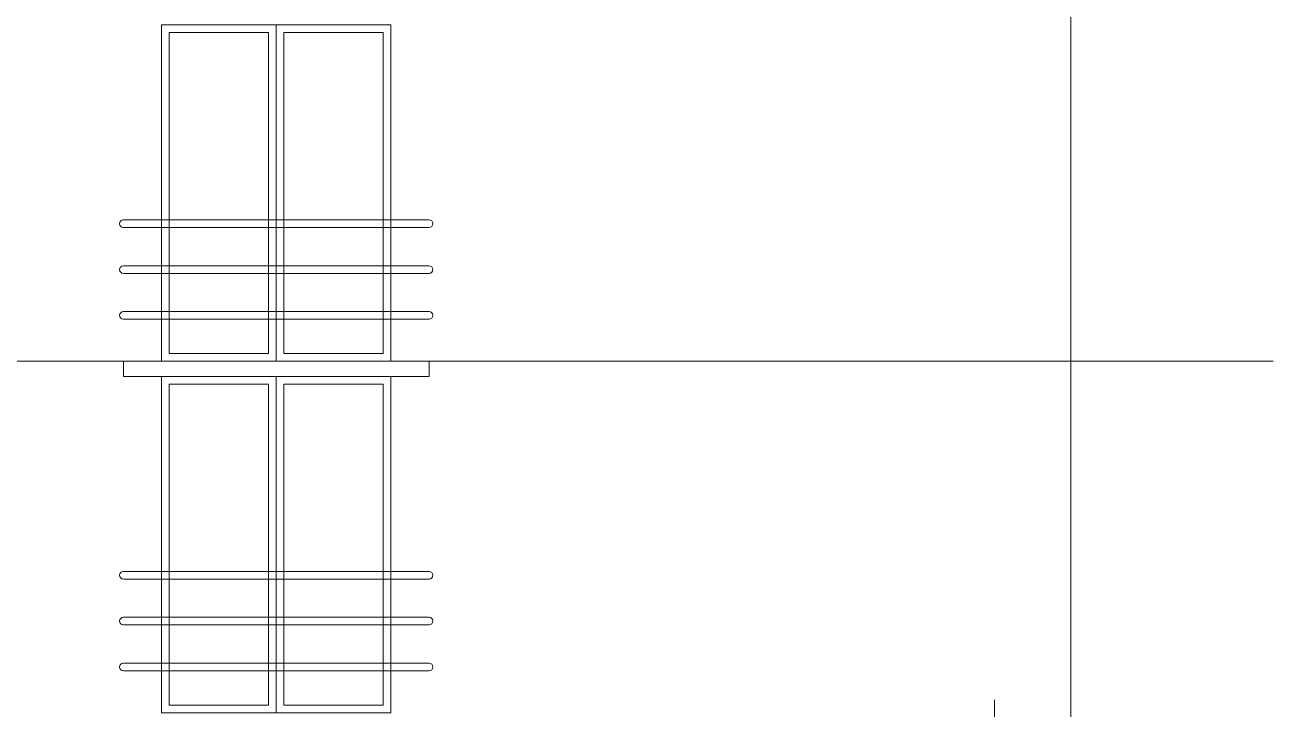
# Model space of a CAD drawing. Header units: millimetres. Extents: x 94 to 362, y 157 to 221.
# Drawn here: x 115.27 to 123.44, y 169.03 to 173.5 of the extents above; entities that cross this region are included whole.
import ezdxf

# ---------------------------------------------------------------- set-up
doc = ezdxf.new("R2010")
doc.units = ezdxf.units.MM
doc.layers.get('0').update_dxf_attribs({"lineweight": 9})

msp = doc.modelspace()

# ---------------------------------------------------------------- linework, layer by layer
for p, q in [((122.1177, 165.9792), (122.1177, 181.0042)), ((123.4407, 171.3042), (109.1942, 171.3042)), ((121.6177, 165.9792), (121.6177, 169.0896))]:
    msp.add_line(p, q)
for points in [[(116.9177, 171.3042), (116.1677, 171.3042), (116.1677, 173.5042), (116.9177, 173.5042)], [(117.6677, 171.3042), (116.9177, 171.3042), (116.9177, 173.5042), (117.6677, 173.5042)], [(116.8677, 171.3542), (116.2177, 171.3542), (116.2177, 173.4542), (116.8677, 173.4542)], [(117.6177, 171.3542), (116.9677, 171.3542), (116.9677, 173.4542), (117.6177, 173.4542)], [(115.9177, 171.3042), (117.9177, 171.3042), (117.9177, 171.2042), (115.9177, 171.2042)], [(116.9177, 169.0042), (116.1677, 169.0042), (116.1677, 171.2042), (116.9177, 171.2042)], [(117.6677, 169.0042), (116.9177, 169.0042), (116.9177, 171.2042), (117.6677, 171.2042)], [(116.8677, 169.0542), (116.2177, 169.0542), (116.2177, 171.1542), (116.8677, 171.1542)], [(117.6177, 169.0542), (116.9677, 169.0542), (116.9677, 171.1542), (117.6177, 171.1542)]]:
    msp.add_lwpolyline(points, close=True)
for points in [[(117.9177, 172.2292), (115.9177, 172.2292, 1), (115.9177, 172.1792), (117.9177, 172.1792, 1)], [(117.9177, 171.9292), (115.9177, 171.9292, 1), (115.9177, 171.8792), (117.9177, 171.8792, 1)], [(117.9177, 171.6292), (115.9177, 171.6292, 1), (115.9177, 171.5792), (117.9177, 171.5792, 1)], [(117.9177, 169.9292), (115.9177, 169.9292, 1), (115.9177, 169.8792), (117.9177, 169.8792, 1)], [(117.9177, 169.6292), (115.9177, 169.6292, 1), (115.9177, 169.5792), (117.9177, 169.5792, 1)], [(117.9177, 169.3292), (115.9177, 169.3292, 1), (115.9177, 169.2792), (117.9177, 169.2792, 1)]]:
    msp.add_lwpolyline(points, format="xyb", close=True)

doc.saveas('drawing.dxf')
